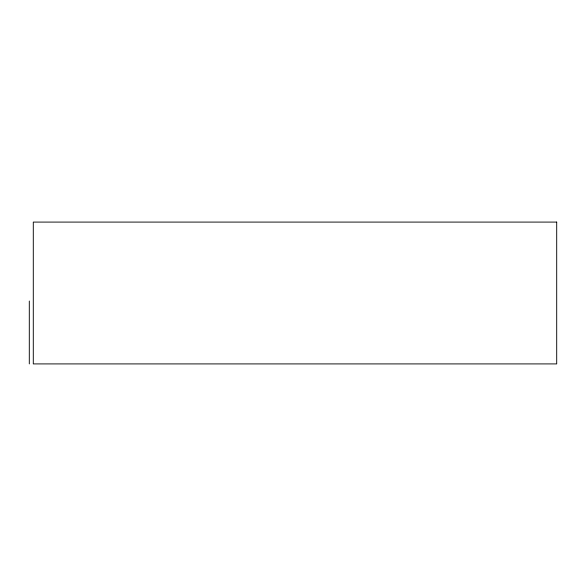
<?xml version="1.0" encoding="UTF-8"?>
<svg xmlns="http://www.w3.org/2000/svg" width="586" height="586" viewBox="0 0 586 586"><rect width="100%" height="100%" fill="white"/><g stroke="black" fill="none" stroke-linecap="round" stroke-linejoin="round"><path stroke-width="0.88" d="M29.3 301.043L29.3 363.913M556.7 222.087L33.292 222.087L33.292 363.913L556.7 363.913L556.7 222.087"/></g></svg>
